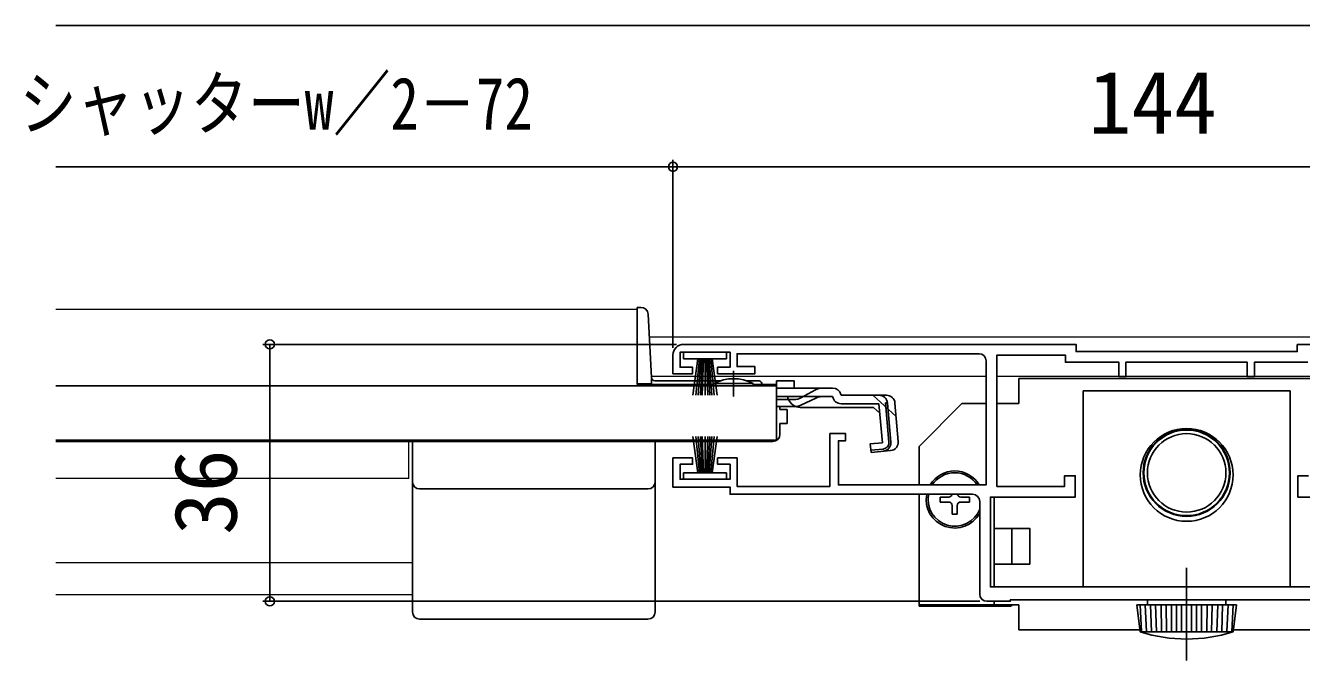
# Model space of a CAD drawing. Units: millimetres, scale not verified. Extents: x -525 to 525, y -783 to 778.
# Drawn here: x 95.3 to 274.1, y -102 to -13 of the extents above; entities that cross this region are included whole.
import ezdxf
from ezdxf.enums import TextEntityAlignment as Align

# ---------------------------------------------------------------- set-up
doc = ezdxf.new("R2010")
doc.units = ezdxf.units.MM
doc.header["$LTSCALE"] = 4
for name, color, linetype in [('0-2_YKK_11', 7, 'Continuous'), ('0-5_YKK_13', 4, 'Continuous'), ('0-7_YKK_D', 6, 'Continuous')]:
    doc.layers.add(name, color=color, linetype=linetype)
doc.layers.add('0-4_YKK_12', color=2, linetype='Continuous', lineweight=18)
doc.styles.add('ＭＳ ゴシック', font='')
doc.styles.get('ＭＳ ゴシック').set_extended_font_data('MS Gothic')

msp = doc.modelspace()

# ---------------------------------------------------------------- linework, layer by layer
at = {"layer": '0-2_YKK_11'}
for p, q in [((273.5, -57.7), (328.5, -57.7)), ((229, -92.7), (229, -79.7))]:
    msp.add_line(p, q, dxfattribs=at)
for points in [[(228.9, -59), (195, -59), (195, -60.8), (197.5, -60.8), (197.5, -61.8), (192.25, -61.8), (192.25, -60.9), (194, -60.9), (194, -58.8), (187, -58.8), (187, -60.9), (188.75, -60.9), (188.75, -61.8), (186, -61.8), (186, -59.2)], [(187.5, -57.7), (242.5, -57.7), (242.5, -58.7), (273.5, -58.7), (273.5, -57.7)], [(228, -78.7), (194, -78.7), (194, -77.7), (186, -77.7), (186, -73.6), (188.75, -73.6), (188.75, -74.5), (187, -74.5), (187, -76.6), (194, -76.6), (194, -74.5), (192.25, -74.5), (192.25, -73.6), (195, -73.6), (195, -77.6), (208, -77.6), (208, -70.2), (210.2, -70.2), (210.2, -71.2), (209.2, -71.2), (209.2, -77.4), (229.9, -77.4), (229.9, -60)], [(285.5, -91.7), (230.5, -91.7), (230.5, -79.1), (242.4, -79.1), (242.4, -76.1), (240.9, -76.1), (240.9, -77.6), (231.4, -77.6), (231.4, -59.2), (241, -59.2), (241, -60.2), (248.5, -60.2), (248.5, -62.2), (249.5, -62.2), (249.5, -60.2), (266.5, -60.2), (266.5, -62.2), (267.5, -62.2), (267.5, -60.2), (275, -60.2)], [(275.1, -76.1), (273.6, -76.1), (273.6, -79.1), (285.5, -79.1)], [(286, -93.7), (282.8, -93.7), (282.6, -93.5), (233.288, -93.5), (233.288, -93.7), (230, -93.7)]]:
    msp.add_lwpolyline(points, dxfattribs=at)
for centre, radius, start, end in [((187.5, -59.2), 1.5, 90.00001, 179.99999), ((228.9, -60), 1, 0.00001, 89.99999), ((228, -79.7), 1, 0.00001, 89.99999), ((230, -92.7), 1, 180.00001, 269.99999)]:
    msp.add_arc(centre, radius, start, end, dxfattribs=at)
at = {"layer": '0-4_YKK_12'}
for p, q in [((181, -52.803), (99.5, -52.803)), ((181, -52.803), (181, -63.303)), ((181.001, -52.8), (181.001, -63.3)), ((333.32, -56.699), (182.68, -56.699)), ((332.499, -56.703), (183.501, -56.703)), ((229.9, -62.199), (182.968, -62.199)), ((194, -62.203), (183.5, -62.203)), ((218.9, -62.203), (200, -62.203)), ((284.6, -62.199), (231.4, -62.199)), ((191.75, -63.303), (181, -63.303)), ((190.714, -63.3), (181.001, -63.3)), ((200.5, -63.303), (197.25, -63.303)), ((199, -71.303), (99.5, -71.303)), ((99.5, -71.303), (199, -71.303)), ((149, -76.503), (149, -71.303)), ((199, -71.103), (199, -71.303)), ((149, -76.503), (99.5, -76.503)), ((149.5, -88.303), (99.5, -88.303)), ((149.5, -92.803), (99.5, -92.803))]:
    msp.add_line(p, q, dxfattribs=at)
at = {"layer": '0-5_YKK_13'}
for p, q in [((416.5, -12.999), (99.5, -12.999)), ((181.511, -52.503), (181, -52.503)), ((181, -52.503), (181, -63.303)), ((182.975, -62.329), (182.51, -53.451)), ((189.5, -59.7), (188.8, -64.8)), ((189.2, -64.8), (189.7, -59.7)), ((189.9, -59.7), (189.55, -64.8)), ((189.85, -64.8), (190.1, -59.7)), ((190.3, -59.7), (190.1, -64.8)), ((190.5, -59.7), (190.5, -64.8)), ((190.7, -59.7), (190.9, -64.8)), ((191.15, -64.8), (190.9, -59.7)), ((191.1, -59.7), (191.45, -64.8)), ((191.8, -64.8), (191.3, -59.7)), ((191.5, -59.7), (192.2, -64.8)), ((183, -62.474), (183, -63.228)), ((194.5, -65.02), (194.5, -61.397)), ((234.501, -65.989), (234.501, -62.489)), ((234.501, -62.489), (281.501, -62.489)), ((200.5, -63.503), (99.5, -63.503)), ((181, -63.228), (183, -63.228)), ((181, -63.303), (183, -63.303)), ((191.75, -63.303), (183, -63.303)), ((192.616, -62.803), (183.474, -62.803)), ((191.75, -63.5), (191.75, -63.167)), ((197.25, -63.167), (191.75, -63.167)), ((197.25, -63.5), (191.75, -63.5)), ((198.065, -62.803), (196.384, -62.803)), ((197.25, -63.5), (197.25, -63.167)), ((198.507, -63.303), (197.25, -63.303)), ((200.5, -62.82), (200.5, -63.82)), ((200.5, -63.82), (200.5, -63.59)), ((206.933, -63.82), (200.5, -63.82)), ((203.948, -65.172), (205.974, -64.065)), ((208.379, -63.82), (206.933, -63.82)), ((243.5, -64.2), (272.5, -64.2)), ((243.5, -91.7), (243.5, -64.2)), ((272.5, -64.2), (272.5, -91.7)), ((200.5, -65.02), (206.87, -65.02)), ((202.989, -65.416), (200.5, -65.416)), ((206.016, -65.211), (203.905, -66.208)), ((206.87, -65.02), (208.385, -65.02)), ((209.568, -64.82), (209.538, -64.709)), ((215.925, -64.82), (209.568, -64.82)), ((214.881, -66.02), (209.568, -66.02)), ((214.025, -64.82), (217.286, -67.809)), ((215.359, -71.483), (214.881, -66.02)), ((215.799, -65.905), (216.087, -65.876)), ((215.799, -65.905), (216.278, -71.38)), ((216.555, -71.378), (216.077, -65.915)), ((217.121, -65.915), (217.591, -71.288)), ((226.501, -65.989), (220.501, -71.989)), ((226.501, -65.989), (229.9, -65.989)), ((231.4, -65.989), (234.501, -65.989)), ((203.052, -66.399), (200.5, -66.399)), ((201, -66.399), (201, -66.803)), ((201, -66.803), (202, -66.803)), ((202, -68.803), (202, -66.803)), ((214.104, -66.52), (203.9, -66.52)), ((214.104, -66.52), (214.997, -67.338)), ((201, -68.803), (202, -68.803)), ((201, -68.803), (201, -70.303)), ((149.5, -95.203), (149.5, -71.303)), ((183.5, -95.203), (183.5, -71.303)), ((200, -71.303), (183.5, -71.303)), ((189.5, -75.7), (188.8, -70.6)), ((189.2, -70.6), (189.7, -75.7)), ((189.9, -75.7), (189.55, -70.6)), ((189.85, -70.6), (190.1, -75.7)), ((190.3, -75.7), (190.1, -70.6)), ((190.5, -75.7), (190.5, -70.6)), ((190.7, -75.7), (190.9, -70.6)), ((191.15, -70.6), (190.9, -75.7)), ((191.1, -75.7), (191.45, -70.6)), ((191.8, -70.6), (191.3, -75.7)), ((191.5, -75.7), (192.2, -70.6)), ((199, -71.103), (199, -71.303)), ((215.359, -71.483), (213.666, -71.631)), ((213.666, -71.631), (213.77, -72.826)), ((213.745, -72.538), (215.463, -72.364)), ((216.5, -72.588), (213.77, -72.826)), ((220.501, -71.989), (220.501, -77.4)), ((182.5, -77.96), (150.5, -77.96)), ((225.151, -77.387), (225.851, -77.387)), ((225.151, -77.387), (225.151, -77.4)), ((225.851, -77.387), (225.851, -77.4)), ((220.501, -78.7), (220.501, -94.406)), ((223.451, -79.087), (223.451, -79.787)), ((223.451, -79.087), (224.651, -79.087)), ((223.451, -79.787), (224.651, -79.787)), ((225.151, -80.287), (225.151, -81.487)), ((225.851, -80.287), (225.851, -81.487)), ((226.351, -79.087), (227.551, -79.087)), ((226.351, -79.787), (227.551, -79.787)), ((227.551, -79.087), (227.551, -79.787)), ((231.001, -91.7), (231.001, -79.1)), ((225.151, -81.487), (225.851, -81.487)), ((233.501, -88.488), (233.501, -83.488)), ((231.001, -88.488), (236.001, -88.488)), ((258, -102), (258, -89.015)), ((272.5, -91.7), (243.5, -91.7)), ((220.501, -94.188), (234.501, -94.188)), ((220.501, -94.406), (233.301, -94.406)), ((231.001, -94.188), (231.001, -93.7)), ((233.501, -94.206), (233.501, -94.188)), ((234.501, -97.688), (234.501, -94.188)), ((251.5, -98), (251, -94.2)), ((251, -94.2), (265, -94.2)), ((251.674, -98), (251.475, -94.2)), ((252.374, -98), (252.175, -94.2)), ((263.5, -93.5), (252.5, -93.5)), ((252.5, -94.2), (252.5, -93.5)), ((253.083, -98), (252.95, -94.2)), ((253.783, -98), (253.65, -94.2)), ((254.491, -98), (254.425, -94.2)), ((255.191, -98), (255.125, -94.2)), ((255.9, -98), (255.9, -94.2)), ((256.6, -98), (256.6, -94.2)), ((257.3, -98), (257.3, -94.2)), ((258.7, -98), (258.7, -94.2)), ((259.4, -98), (259.4, -94.2)), ((260.1, -98), (260.1, -94.2)), ((260.809, -98), (260.875, -94.2)), ((261.509, -98), (261.575, -94.2)), ((262.217, -98), (262.35, -94.2)), ((262.917, -98), (263.05, -94.2)), ((263.5, -94.2), (263.5, -93.5)), ((263.626, -98), (263.825, -94.2)), ((264.326, -98), (264.525, -94.2)), ((264.5, -98), (265, -94.2)), ((182.5, -96.203), (150.5, -96.203)), ((234.501, -97.688), (251.459, -97.688)), ((251.5, -98), (264.5, -98)), ((264.541, -97.688), (281.501, -97.688))]:
    msp.add_line(p, q, dxfattribs=at)
for points in [[(193.5, -58.8), (193.5, -59.7), (187.5, -59.7), (187.5, -58.8)], [(193.5, -76.6), (193.5, -75.7), (187.5, -75.7), (187.5, -76.6)]]:
    msp.add_lwpolyline(points, close=True, dxfattribs=at)
for points in [[(200.5, -63.503), (200.5, -71.103), (99.5, -71.103)], [(200.5, -62.82), (203, -62.82), (203, -63.82)], [(231.001, -83.488), (236.001, -83.488), (236.001, -88.488)]]:
    msp.add_lwpolyline(points, dxfattribs=at)
for centre, radius in [((258.001, -75.989), 6.5), ((258, -75.7), 6.1), ((258, -75.7), 6), ((258, -75.7), 5.5)]:
    msp.add_circle(centre, radius, dxfattribs=at)
for centre, radius, start, end in [((181.511, -53.503), 1, 3, 90), ((183.474, -62.303), 0.5, 183, 270), ((194.5, -68.5), 6, 62.72039, 117.27961), ((198.007, -63.3), 0.5, 359.61637, 83.36605), ((206.933, -65.82), 2, 90, 118.65179), ((208.379, -65.02), 1.2, 15, 90), ((203.9, -64.62), 1.9, 192.1532, 248.90366), ((202.989, -63.416), 2, 270, 298.65179), ((206.87, -67.02), 2, 90, 115.27273), ((209.568, -64.82), 1.2, 189.59407, 270), ((214.881, -66.02), 1.2, 5, 90), ((215.925, -66.02), 1.2, 5, 90), ((203.052, -64.399), 2, 270, 295.27273), ((203.9, -64.62), 1.9, 248.90366, 270), ((200, -70.303), 1, 270, 0), ((215.371, -71.459), 0.91, 275.76385, 5), ((215.359, -71.483), 1.2, 275, 5), ((216.395, -71.392), 1.2, 275, 5), ((225.501, -79.437), 4, 30.62002, 149.37998), ((225.501, -79.437), 3.75, 32.90846, 147.09154), ((150.5, -76.96), 1, 180, 270), ((182.5, -76.96), 1, 270, 0), ((225.501, -79.437), 4, 169.37722, 331.02365), ((225.501, -79.437), 3.75, 168.65994, 338.92987), ((224.651, -78.587), 0.5, 270, 346.9817), ((224.651, -80.287), 0.5, 0, 90), ((226.351, -80.287), 0.5, 90, 180), ((226.351, -78.587), 0.5, 193.0183, 270), ((233.301, -94.206), 0.2, 270, 0), ((150.5, -95.203), 1, 180, 270), ((182.5, -95.203), 1, 270, 0), ((258, -77.375), 21.625, 252.50768, 287.49232)]:
    msp.add_arc(centre, radius, start, end, dxfattribs=at)
at = {"layer": '0-7_YKK_D'}
for p, q in [((186, -58.2), (186, -31.803)), ((186, -58.2), (186, -31.803)), ((99.5, -32.803), (186, -32.803)), ((186, -32.803), (330, -32.803)), ((186.5, -57.7), (128.5, -57.7)), ((129.5, -57.7), (129.5, -93.7)), ((229, -93.7), (128.5, -93.7))]:
    msp.add_line(p, q, dxfattribs=at)
for centre in [(186, -32.803), (186, -32.803), (129.5, -57.7), (129.5, -93.7)]:
    msp.add_circle(centre, 0.637, dxfattribs=at)

# ---------------------------------------------------------------- texts
at = {"layer": '0-7_YKK_D', "style": 'ＭＳ ゴシック', "width": 0.8}
msp.add_text('シャッターw／2－72', height=7.331, dxfattribs=at).set_placement((94.409, -29.781), align=Align.BOTTOM_LEFT)
at = {"layer": '0-7_YKK_D', "style": 'ＭＳ ゴシック'}
msp.add_text('144', height=8.798, dxfattribs=at).set_placement((244.261, -30.803), align=Align.BOTTOM_LEFT)
msp.add_text('36', height=8.798, rotation=90, dxfattribs=at).set_placement((127.5, -84.393), align=Align.BOTTOM_LEFT)

doc.saveas('drawing.dxf')
